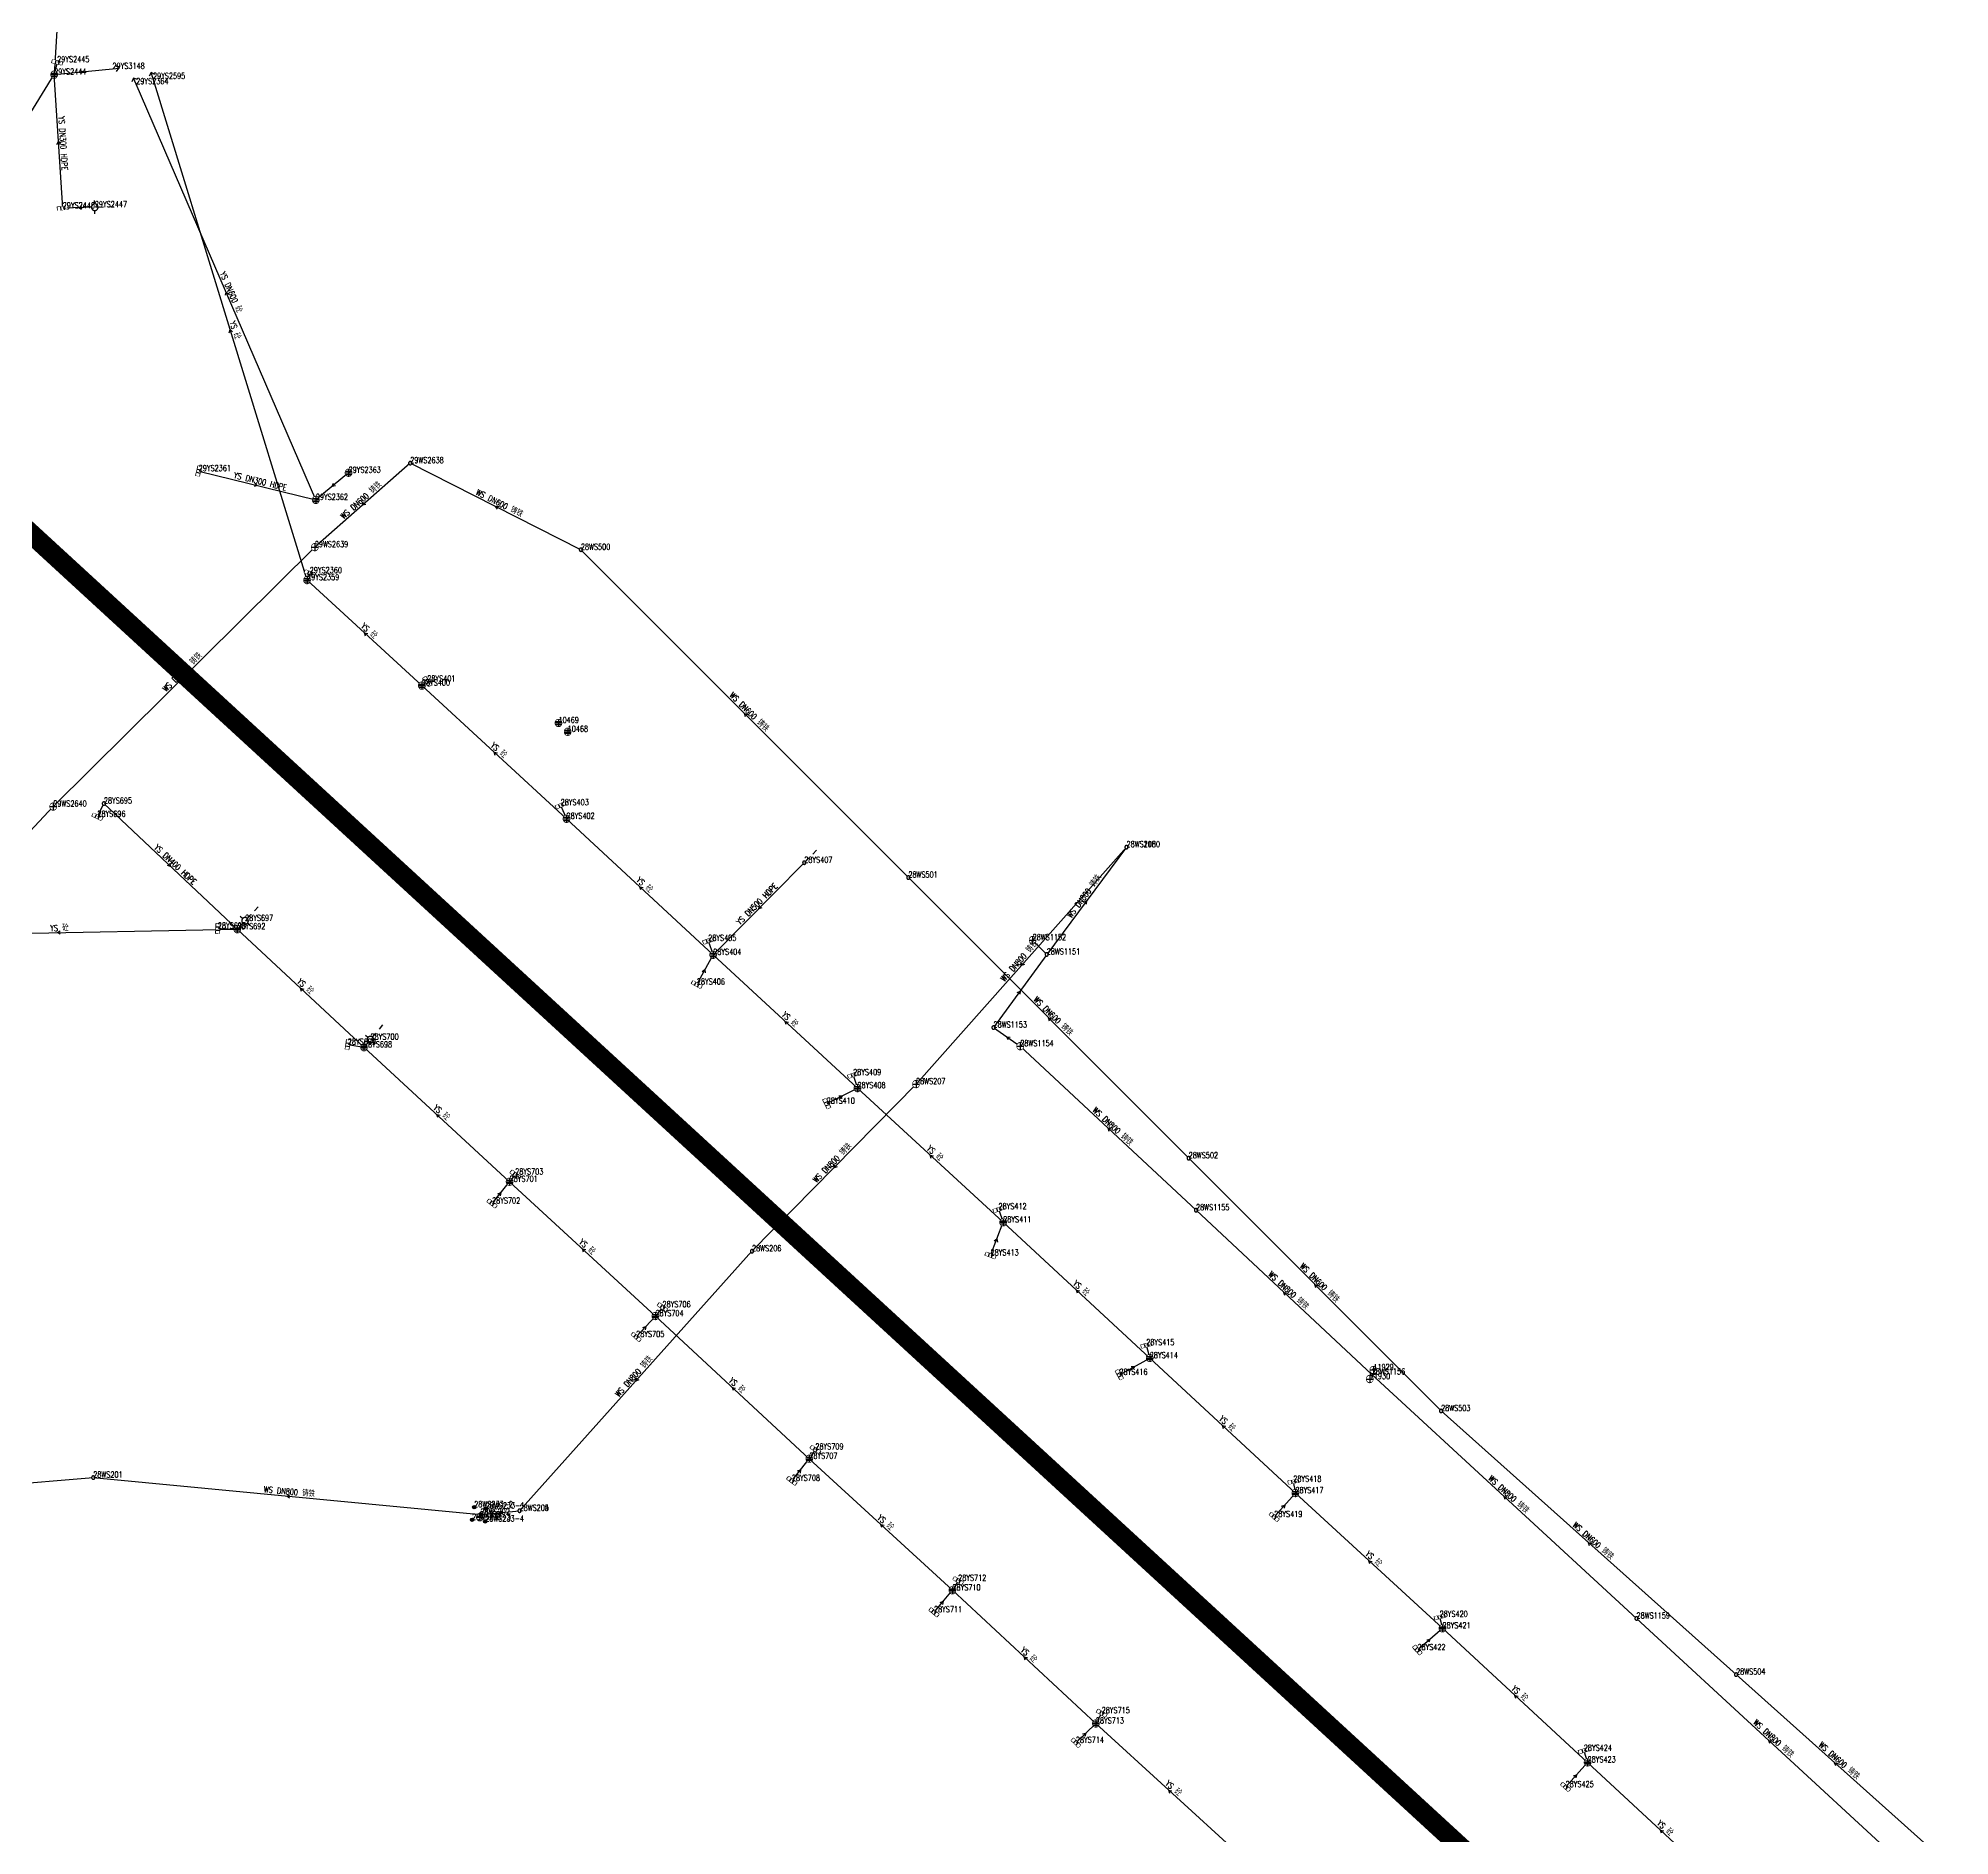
# Model space of a CAD drawing. Extents: x 78813 to 99477, y 2421021 to 2448125.
# Drawn here: x 83442.8 to 83732, y 2432646.7 to 2432918.6 of the extents above; entities that cross this region are included whole.
import ezdxf
from ezdxf.enums import TextEntityAlignment as Align

# ---------------------------------------------------------------- set-up
doc = ezdxf.new("R2010")
doc.units = 0
doc.set_wipeout_variables(frame=1)
doc.layers.get('0').update_dxf_attribs({"linetype": 'CONTINUOUS'})
for name, color, linetype in [('DX_WS', 16, 'CONTINUOUS'), ('DX_YS', 42, 'CONTINUOUS'), ('道路', 5, 'CONTINUOUS')]:
    doc.layers.add(name, color=color, linetype=linetype)
for name, color, linetype, true_color in [('WSLINE', 7, 'CONTINUOUS', 0x7f0000), ('YSANNEXE', 7, 'CONTINUOUS', 0xcc9900), ('YSLINE', 7, 'CONTINUOUS', 0xcc9900)]:
    doc.layers.add(name, color=color, linetype=linetype, true_color=true_color)
doc.styles.add('CcNameZT', font='txt.SHX', dxfattribs={"width": 0.8, "bigfont": 'HZTXT.SHX'})
doc.styles.get("Standard").update_dxf_attribs({"font": 'txt.shx', "bigfont": 'hztxt.shx'})

# ---------------------------------------------------------------- blocks, each defined once
blk = doc.blocks.new('PS管线点')
blk.add_wipeout([(0.5, 0), (0.5, 0.03), (0.5, 0.07), (0.49, 0.1), (0.48, 0.14), (0.47, 0.17), (0.46, 0.2), (0.44, 0.23), (0.42, 0.26), (0.4, 0.29), (0.38, 0.32), (0.36, 0.35), (0.33, 0.37), (0.31, 0.39), (0.28, 0.41), (0.25, 0.43), (0.22, 0.45), (0.19, 0.46), (0.15, 0.48), (0.12, 0.49), (0.09, 0.49), (0.05, 0.5), (0.02, 0.5), (-0.02, 0.5), (-0.05, 0.5), (-0.09, 0.49), (-0.12, 0.49), (-0.15, 0.48), (-0.19, 0.46), (-0.22, 0.45), (-0.25, 0.43), (-0.28, 0.41), (-0.31, 0.39), (-0.33, 0.37), (-0.36, 0.35), (-0.38, 0.32), (-0.4, 0.29), (-0.42, 0.26), (-0.44, 0.23), (-0.46, 0.2), (-0.47, 0.17), (-0.48, 0.14), (-0.49, 0.1), (-0.5, 0.07), (-0.5, 0.03), (-0.5, 0), (-0.5, -0.03), (-0.5, -0.07), (-0.49, -0.1), (-0.48, -0.14), (-0.47, -0.17), (-0.46, -0.2), (-0.44, -0.23), (-0.42, -0.26), (-0.4, -0.29), (-0.38, -0.32), (-0.36, -0.35), (-0.33, -0.37), (-0.31, -0.39), (-0.28, -0.41), (-0.25, -0.43), (-0.22, -0.45), (-0.19, -0.46), (-0.15, -0.48), (-0.12, -0.49), (-0.09, -0.49), (-0.05, -0.5), (-0.02, -0.5), (0.02, -0.5), (0.05, -0.5), (0.09, -0.49), (0.12, -0.49), (0.15, -0.48), (0.19, -0.46), (0.22, -0.45), (0.25, -0.43), (0.28, -0.41), (0.31, -0.39), (0.33, -0.37), (0.36, -0.35), (0.38, -0.32), (0.4, -0.29), (0.42, -0.26), (0.44, -0.23), (0.46, -0.2), (0.47, -0.17), (0.48, -0.14), (0.49, -0.1), (0.5, -0.07)])
blk.add_lwpolyline([(0.5, 0), (0.5, 0.03), (0.5, 0.07), (0.49, 0.1), (0.48, 0.14), (0.47, 0.17), (0.46, 0.2), (0.44, 0.23), (0.42, 0.26), (0.4, 0.29), (0.38, 0.32), (0.36, 0.35), (0.33, 0.37), (0.31, 0.39), (0.28, 0.41), (0.25, 0.43), (0.22, 0.45), (0.19, 0.46), (0.15, 0.48), (0.12, 0.49), (0.09, 0.49), (0.05, 0.5), (0.02, 0.5), (-0.02, 0.5), (-0.05, 0.5), (-0.09, 0.49), (-0.12, 0.49), (-0.15, 0.48), (-0.19, 0.46), (-0.22, 0.45), (-0.25, 0.43), (-0.28, 0.41), (-0.31, 0.39), (-0.33, 0.37), (-0.36, 0.35), (-0.38, 0.32), (-0.4, 0.29), (-0.42, 0.26), (-0.44, 0.23), (-0.46, 0.2), (-0.47, 0.17), (-0.48, 0.14), (-0.49, 0.1), (-0.5, 0.07), (-0.5, 0.03), (-0.5, 0), (-0.5, -0.03), (-0.5, -0.07), (-0.49, -0.1), (-0.48, -0.14), (-0.47, -0.17), (-0.46, -0.2), (-0.44, -0.23), (-0.42, -0.26), (-0.4, -0.29), (-0.38, -0.32), (-0.36, -0.35), (-0.33, -0.37), (-0.31, -0.39), (-0.28, -0.41), (-0.25, -0.43), (-0.22, -0.45), (-0.19, -0.46), (-0.15, -0.48), (-0.12, -0.49), (-0.09, -0.49), (-0.05, -0.5), (-0.02, -0.5), (0.02, -0.5), (0.05, -0.5), (0.09, -0.49), (0.12, -0.49), (0.15, -0.48), (0.19, -0.46), (0.22, -0.45), (0.25, -0.43), (0.28, -0.41), (0.31, -0.39), (0.33, -0.37), (0.36, -0.35), (0.38, -0.32), (0.4, -0.29), (0.42, -0.26), (0.44, -0.23), (0.46, -0.2), (0.47, -0.17), (0.48, -0.14), (0.49, -0.1), (0.5, -0.07), (0.5, 0)], close=True)
blk = doc.blocks.new('PS污水井')
blk.add_lwpolyline([(1, 0), (1, 0.07), (0.99, 0.14), (0.98, 0.21), (0.96, 0.28), (0.94, 0.34), (0.91, 0.41), (0.88, 0.47), (0.85, 0.53), (0.81, 0.59), (0.77, 0.64), (0.72, 0.69), (0.67, 0.74), (0.62, 0.79), (0.56, 0.83), (0.5, 0.87), (0.44, 0.9), (0.37, 0.93), (0.31, 0.95), (0.24, 0.97), (0.17, 0.98), (0.1, 0.99), (0.03, 1), (-0.03, 1), (-0.1, 0.99), (-0.17, 0.98), (-0.24, 0.97), (-0.31, 0.95), (-0.37, 0.93), (-0.44, 0.9), (-0.5, 0.87), (-0.56, 0.83), (-0.62, 0.79), (-0.67, 0.74), (-0.72, 0.69), (-0.77, 0.64), (-0.81, 0.59), (-0.85, 0.53), (-0.88, 0.47), (-0.91, 0.41), (-0.94, 0.34), (-0.96, 0.28), (-0.98, 0.21), (-0.99, 0.14), (-1, 0.07), (-1, 0), (-1, -0.07), (-0.99, -0.14), (-0.98, -0.21), (-0.96, -0.28), (-0.94, -0.34), (-0.91, -0.41), (-0.88, -0.47), (-0.85, -0.53), (-0.81, -0.59), (-0.77, -0.64), (-0.72, -0.69), (-0.67, -0.74), (-0.62, -0.79), (-0.56, -0.83), (-0.5, -0.87), (-0.44, -0.9), (-0.37, -0.93), (-0.31, -0.95), (-0.24, -0.97), (-0.17, -0.98), (-0.1, -0.99), (-0.03, -1), (0.03, -1), (0.1, -0.99), (0.17, -0.98), (0.24, -0.97), (0.31, -0.95), (0.37, -0.93), (0.44, -0.9), (0.5, -0.87), (0.56, -0.83), (0.62, -0.79), (0.67, -0.74), (0.72, -0.69), (0.77, -0.64), (0.81, -0.59), (0.85, -0.53), (0.88, -0.47), (0.91, -0.41), (0.94, -0.34), (0.96, -0.28), (0.98, -0.21), (0.99, -0.14), (1, 0)], close=True)
blk.add_wipeout([(1, 0), (1, 0.07), (0.99, 0.14), (0.98, 0.21), (0.96, 0.28), (0.94, 0.34), (0.91, 0.41), (0.88, 0.47), (0.85, 0.53), (0.81, 0.59), (0.77, 0.64), (0.72, 0.69), (0.67, 0.74), (0.62, 0.79), (0.56, 0.83), (0.5, 0.87), (0.44, 0.9), (0.37, 0.93), (0.31, 0.95), (0.24, 0.97), (0.17, 0.98), (0.1, 0.99), (0.03, 1), (-0.03, 1), (-0.1, 0.99), (-0.17, 0.98), (-0.24, 0.97), (-0.31, 0.95), (-0.37, 0.93), (-0.44, 0.9), (-0.5, 0.87), (-0.56, 0.83), (-0.62, 0.79), (-0.67, 0.74), (-0.72, 0.69), (-0.77, 0.64), (-0.81, 0.59), (-0.85, 0.53), (-0.88, 0.47), (-0.91, 0.41), (-0.94, 0.34), (-0.96, 0.28), (-0.98, 0.21), (-0.99, 0.14), (-1, 0.07), (-1, 0), (-1, -0.07), (-0.99, -0.14), (-0.98, -0.21), (-0.96, -0.28), (-0.94, -0.34), (-0.91, -0.41), (-0.88, -0.47), (-0.85, -0.53), (-0.81, -0.59), (-0.77, -0.64), (-0.72, -0.69), (-0.67, -0.74), (-0.62, -0.79), (-0.56, -0.83), (-0.5, -0.87), (-0.44, -0.9), (-0.37, -0.93), (-0.31, -0.95), (-0.24, -0.97), (-0.17, -0.98), (-0.1, -0.99), (-0.03, -1), (0.03, -1), (0.1, -0.99), (0.17, -0.98), (0.24, -0.97), (0.31, -0.95), (0.37, -0.93), (0.44, -0.9), (0.5, -0.87), (0.56, -0.83), (0.62, -0.79), (0.67, -0.74), (0.72, -0.69), (0.77, -0.64), (0.81, -0.59), (0.85, -0.53), (0.88, -0.47), (0.91, -0.41), (0.94, -0.34), (0.96, -0.28), (0.98, -0.21), (0.99, -0.14)])
for p, q in [((-1, 0), (0, 0)), ((0, 1), (0, 0)), ((0, 0), (0, -1)), ((0, 0), (1, 0))]:
    blk.add_line(p, q)
blk = doc.blocks.new('gc01')
h = blk.add_hatch(color=256)
edge = h.paths.add_edge_path()
edge.add_arc((0, 0), 0.5, 0, 360)
edge.add_arc((0, 0), 0.5, 0, 360)
blk.add_circle((0, 0), 0.5)
blk = doc.blocks.new('测量点')
h = blk.add_hatch(color=256)
edge = h.paths.add_edge_path()
edge.add_arc((0, 0), 0.5, 0, 360)
blk.add_circle((0, 0), 0.5)
blk = doc.blocks.new('LX')
for p, q in [((-0.866, 0.5), (0, 0)), ((0, 0), (-0.866, -0.5))]:
    blk.add_line(p, q)
blk = doc.blocks.new('PS雨水井')
blk.add_lwpolyline([(1, 0), (1, 0.07), (0.99, 0.14), (0.98, 0.21), (0.96, 0.28), (0.94, 0.34), (0.91, 0.41), (0.88, 0.47), (0.85, 0.53), (0.81, 0.59), (0.77, 0.64), (0.72, 0.69), (0.67, 0.74), (0.62, 0.79), (0.56, 0.83), (0.5, 0.87), (0.44, 0.9), (0.37, 0.93), (0.31, 0.95), (0.24, 0.97), (0.17, 0.98), (0.1, 0.99), (0.03, 1), (-0.03, 1), (-0.1, 0.99), (-0.17, 0.98), (-0.24, 0.97), (-0.31, 0.95), (-0.37, 0.93), (-0.44, 0.9), (-0.5, 0.87), (-0.56, 0.83), (-0.62, 0.79), (-0.67, 0.74), (-0.72, 0.69), (-0.77, 0.64), (-0.81, 0.59), (-0.85, 0.53), (-0.88, 0.47), (-0.91, 0.41), (-0.94, 0.34), (-0.96, 0.28), (-0.98, 0.21), (-0.99, 0.14), (-1, 0.07), (-1, 0), (-1, -0.07), (-0.99, -0.14), (-0.98, -0.21), (-0.96, -0.28), (-0.94, -0.34), (-0.91, -0.41), (-0.88, -0.47), (-0.85, -0.53), (-0.81, -0.59), (-0.77, -0.64), (-0.72, -0.69), (-0.67, -0.74), (-0.62, -0.79), (-0.56, -0.83), (-0.5, -0.87), (-0.44, -0.9), (-0.37, -0.93), (-0.31, -0.95), (-0.24, -0.97), (-0.17, -0.98), (-0.1, -0.99), (-0.03, -1), (0.03, -1), (0.1, -0.99), (0.17, -0.98), (0.24, -0.97), (0.31, -0.95), (0.37, -0.93), (0.44, -0.9), (0.5, -0.87), (0.56, -0.83), (0.62, -0.79), (0.67, -0.74), (0.72, -0.69), (0.77, -0.64), (0.81, -0.59), (0.85, -0.53), (0.88, -0.47), (0.91, -0.41), (0.94, -0.34), (0.96, -0.28), (0.98, -0.21), (0.99, -0.14), (1, 0)], close=True)
blk.add_wipeout([(1, 0), (1, 0.07), (0.99, 0.14), (0.98, 0.21), (0.96, 0.28), (0.94, 0.34), (0.91, 0.41), (0.88, 0.47), (0.85, 0.53), (0.81, 0.59), (0.77, 0.64), (0.72, 0.69), (0.67, 0.74), (0.62, 0.79), (0.56, 0.83), (0.5, 0.87), (0.44, 0.9), (0.37, 0.93), (0.31, 0.95), (0.24, 0.97), (0.17, 0.98), (0.1, 0.99), (0.03, 1), (-0.03, 1), (-0.1, 0.99), (-0.17, 0.98), (-0.24, 0.97), (-0.31, 0.95), (-0.37, 0.93), (-0.44, 0.9), (-0.5, 0.87), (-0.56, 0.83), (-0.62, 0.79), (-0.67, 0.74), (-0.72, 0.69), (-0.77, 0.64), (-0.81, 0.59), (-0.85, 0.53), (-0.88, 0.47), (-0.91, 0.41), (-0.94, 0.34), (-0.96, 0.28), (-0.98, 0.21), (-0.99, 0.14), (-1, 0.07), (-1, 0), (-1, -0.07), (-0.99, -0.14), (-0.98, -0.21), (-0.96, -0.28), (-0.94, -0.34), (-0.91, -0.41), (-0.88, -0.47), (-0.85, -0.53), (-0.81, -0.59), (-0.77, -0.64), (-0.72, -0.69), (-0.67, -0.74), (-0.62, -0.79), (-0.56, -0.83), (-0.5, -0.87), (-0.44, -0.9), (-0.37, -0.93), (-0.31, -0.95), (-0.24, -0.97), (-0.17, -0.98), (-0.1, -0.99), (-0.03, -1), (0.03, -1), (0.1, -0.99), (0.17, -0.98), (0.24, -0.97), (0.31, -0.95), (0.37, -0.93), (0.44, -0.9), (0.5, -0.87), (0.56, -0.83), (0.62, -0.79), (0.67, -0.74), (0.72, -0.69), (0.77, -0.64), (0.81, -0.59), (0.85, -0.53), (0.88, -0.47), (0.91, -0.41), (0.94, -0.34), (0.96, -0.28), (0.98, -0.21), (0.99, -0.14)])
for p, q in [((-1, 0), (0, 0)), ((-0.88, 0.48), (0, 0.47)), ((0, 1), (0, 0)), ((0, 0.47), (0.88, 0.47)), ((0, 0), (0, -1)), ((0, 0), (1, 0)), ((-0.88, -0.48), (0, -0.48)), ((0, -0.48), (0.88, -0.48))]:
    blk.add_line(p, q)
blk = doc.blocks.new('PS出水口')
for points in [[(0, 0), (1.97, 0)], [(1.15, -0.88), (1.97, 0), (1.11, 0.93)]]:
    blk.add_lwpolyline(points)
blk = doc.blocks.new('PS雨篦')
blk.add_lwpolyline([(-1.5, 0.5), (0, 0.5), (1.5, 0.5), (1.5, -0.5), (0, -0.5), (-1.5, -0.5)], close=True)
blk.add_wipeout([(-1.5, 0.5), (0, 0.5), (1.5, 0.5), (1.5, -0.5), (0, -0.5), (-1.5, -0.5)])
for p, q in [((-0.51, -0.5), (-0.51, 0.5)), ((0.49, -0.5), (0.49, 0.5))]:
    blk.add_line(p, q)
blk = doc.blocks.new('PS非普查')
blk.add_lwpolyline([(3.7, 0), (5.3, 0)])
blk.add_wipeout([(0.5, 0), (0.5, 0.03), (0.5, 0.07), (0.49, 0.1), (0.48, 0.14), (0.47, 0.17), (0.46, 0.2), (0.44, 0.23), (0.42, 0.26), (0.4, 0.29), (0.38, 0.32), (0.36, 0.35), (0.33, 0.37), (0.31, 0.39), (0.28, 0.41), (0.25, 0.43), (0.22, 0.45), (0.19, 0.46), (0.15, 0.48), (0.12, 0.49), (0.09, 0.49), (0.05, 0.5), (0.02, 0.5), (-0.02, 0.5), (-0.05, 0.5), (-0.09, 0.49), (-0.12, 0.49), (-0.15, 0.48), (-0.19, 0.46), (-0.22, 0.45), (-0.25, 0.43), (-0.28, 0.41), (-0.31, 0.39), (-0.33, 0.37), (-0.36, 0.35), (-0.38, 0.32), (-0.4, 0.29), (-0.42, 0.26), (-0.44, 0.23), (-0.46, 0.2), (-0.47, 0.17), (-0.48, 0.14), (-0.49, 0.1), (-0.5, 0.07), (-0.5, 0.03), (-0.5, 0), (-0.5, -0.03), (-0.5, -0.07), (-0.49, -0.1), (-0.48, -0.14), (-0.47, -0.17), (-0.46, -0.2), (-0.44, -0.23), (-0.42, -0.26), (-0.4, -0.29), (-0.38, -0.32), (-0.36, -0.35), (-0.33, -0.37), (-0.31, -0.39), (-0.28, -0.41), (-0.25, -0.43), (-0.22, -0.45), (-0.19, -0.46), (-0.15, -0.48), (-0.12, -0.49), (-0.09, -0.49), (-0.05, -0.5), (-0.02, -0.5), (0.02, -0.5), (0.05, -0.5), (0.09, -0.49), (0.12, -0.49), (0.15, -0.48), (0.19, -0.46), (0.22, -0.45), (0.25, -0.43), (0.28, -0.41), (0.31, -0.39), (0.33, -0.37), (0.36, -0.35), (0.38, -0.32), (0.4, -0.29), (0.42, -0.26), (0.44, -0.23), (0.46, -0.2), (0.47, -0.17), (0.48, -0.14), (0.49, -0.1), (0.5, -0.07)])
blk.add_line((0.5, 0), (2.1, 0))
blk.add_lwpolyline([(0.5, 0), (0.5, 0.03), (0.5, 0.07), (0.49, 0.1), (0.48, 0.14), (0.47, 0.17), (0.46, 0.2), (0.44, 0.23), (0.42, 0.26), (0.4, 0.29), (0.38, 0.32), (0.36, 0.35), (0.33, 0.37), (0.31, 0.39), (0.28, 0.41), (0.25, 0.43), (0.22, 0.45), (0.19, 0.46), (0.15, 0.48), (0.12, 0.49), (0.09, 0.49), (0.05, 0.5), (0.02, 0.5), (-0.02, 0.5), (-0.05, 0.5), (-0.09, 0.49), (-0.12, 0.49), (-0.15, 0.48), (-0.19, 0.46), (-0.22, 0.45), (-0.25, 0.43), (-0.28, 0.41), (-0.31, 0.39), (-0.33, 0.37), (-0.36, 0.35), (-0.38, 0.32), (-0.4, 0.29), (-0.42, 0.26), (-0.44, 0.23), (-0.46, 0.2), (-0.47, 0.17), (-0.48, 0.14), (-0.49, 0.1), (-0.5, 0.07), (-0.5, 0.03), (-0.5, 0), (-0.5, -0.03), (-0.5, -0.07), (-0.49, -0.1), (-0.48, -0.14), (-0.47, -0.17), (-0.46, -0.2), (-0.44, -0.23), (-0.42, -0.26), (-0.4, -0.29), (-0.38, -0.32), (-0.36, -0.35), (-0.33, -0.37), (-0.31, -0.39), (-0.28, -0.41), (-0.25, -0.43), (-0.22, -0.45), (-0.19, -0.46), (-0.15, -0.48), (-0.12, -0.49), (-0.09, -0.49), (-0.05, -0.5), (-0.02, -0.5), (0.02, -0.5), (0.05, -0.5), (0.09, -0.49), (0.12, -0.49), (0.15, -0.48), (0.19, -0.46), (0.22, -0.45), (0.25, -0.43), (0.28, -0.41), (0.31, -0.39), (0.33, -0.37), (0.36, -0.35), (0.38, -0.32), (0.4, -0.29), (0.42, -0.26), (0.44, -0.23), (0.46, -0.2), (0.47, -0.17), (0.48, -0.14), (0.49, -0.1), (0.5, -0.07), (0.5, 0)], close=True)
blk = doc.blocks.new('PS预留口')
blk.add_lwpolyline([(4.2, 0), (5.8, 0)])
blk.add_wipeout([(1, 0), (1, 0.07), (0.99, 0.14), (0.98, 0.21), (0.96, 0.28), (0.94, 0.34), (0.91, 0.41), (0.88, 0.47), (0.85, 0.53), (0.81, 0.59), (0.77, 0.64), (0.72, 0.69), (0.67, 0.74), (0.62, 0.79), (0.56, 0.83), (0.5, 0.87), (0.44, 0.9), (0.37, 0.93), (0.31, 0.95), (0.24, 0.97), (0.17, 0.98), (0.1, 0.99), (0.03, 1), (-0.03, 1), (-0.1, 0.99), (-0.17, 0.98), (-0.24, 0.97), (-0.31, 0.95), (-0.37, 0.93), (-0.44, 0.9), (-0.5, 0.87), (-0.56, 0.83), (-0.62, 0.79), (-0.67, 0.74), (-0.72, 0.69), (-0.77, 0.64), (-0.81, 0.59), (-0.85, 0.53), (-0.88, 0.47), (-0.91, 0.41), (-0.94, 0.34), (-0.96, 0.28), (-0.98, 0.21), (-0.99, 0.14), (-1, 0.07), (-1, 0), (-1, -0.07), (-0.99, -0.14), (-0.98, -0.21), (-0.96, -0.28), (-0.94, -0.34), (-0.91, -0.41), (-0.88, -0.47), (-0.85, -0.53), (-0.81, -0.59), (-0.77, -0.64), (-0.72, -0.69), (-0.67, -0.74), (-0.62, -0.79), (-0.56, -0.83), (-0.5, -0.87), (-0.44, -0.9), (-0.37, -0.93), (-0.31, -0.95), (-0.24, -0.97), (-0.17, -0.98), (-0.1, -0.99), (-0.03, -1), (0.03, -1), (0.1, -0.99), (0.17, -0.98), (0.24, -0.97), (0.31, -0.95), (0.37, -0.93), (0.44, -0.9), (0.5, -0.87), (0.56, -0.83), (0.62, -0.79), (0.67, -0.74), (0.72, -0.69), (0.77, -0.64), (0.81, -0.59), (0.85, -0.53), (0.88, -0.47), (0.91, -0.41), (0.94, -0.34), (0.96, -0.28), (0.98, -0.21), (0.99, -0.14)])
blk.add_line((1, 0), (2.6, 0))
blk.add_lwpolyline([(1, 0), (1, 0.07), (0.99, 0.14), (0.98, 0.21), (0.96, 0.28), (0.94, 0.34), (0.91, 0.41), (0.88, 0.47), (0.85, 0.53), (0.81, 0.59), (0.77, 0.64), (0.72, 0.69), (0.67, 0.74), (0.62, 0.79), (0.56, 0.83), (0.5, 0.87), (0.44, 0.9), (0.37, 0.93), (0.31, 0.95), (0.24, 0.97), (0.17, 0.98), (0.1, 0.99), (0.03, 1), (-0.03, 1), (-0.1, 0.99), (-0.17, 0.98), (-0.24, 0.97), (-0.31, 0.95), (-0.37, 0.93), (-0.44, 0.9), (-0.5, 0.87), (-0.56, 0.83), (-0.62, 0.79), (-0.67, 0.74), (-0.72, 0.69), (-0.77, 0.64), (-0.81, 0.59), (-0.85, 0.53), (-0.88, 0.47), (-0.91, 0.41), (-0.94, 0.34), (-0.96, 0.28), (-0.98, 0.21), (-0.99, 0.14), (-1, 0.07), (-1, 0), (-1, -0.07), (-0.99, -0.14), (-0.98, -0.21), (-0.96, -0.28), (-0.94, -0.34), (-0.91, -0.41), (-0.88, -0.47), (-0.85, -0.53), (-0.81, -0.59), (-0.77, -0.64), (-0.72, -0.69), (-0.67, -0.74), (-0.62, -0.79), (-0.56, -0.83), (-0.5, -0.87), (-0.44, -0.9), (-0.37, -0.93), (-0.31, -0.95), (-0.24, -0.97), (-0.17, -0.98), (-0.1, -0.99), (-0.03, -1), (0.03, -1), (0.1, -0.99), (0.17, -0.98), (0.24, -0.97), (0.31, -0.95), (0.37, -0.93), (0.44, -0.9), (0.5, -0.87), (0.56, -0.83), (0.62, -0.79), (0.67, -0.74), (0.72, -0.69), (0.77, -0.64), (0.81, -0.59), (0.85, -0.53), (0.88, -0.47), (0.91, -0.41), (0.94, -0.34), (0.96, -0.28), (0.98, -0.21), (0.99, -0.14), (1, 0)], close=True)
for points in [[(0, 1), (0, 2)], [(0, -2), (0, -1)]]:
    blk.add_lwpolyline(points)

msp = doc.modelspace()

# ---------------------------------------------------------------- linework, layer by layer
at = {"layer": 'WSLINE'}
for p, q in [((83499.12, 2432854.34), (83484.68, 2432841.62)), ((83524.93, 2432841.24), (83499.12, 2432854.34)), ((83484.68, 2432841.62), (83445.12, 2432802.38)), ((83524.93, 2432841.24), (83574.46, 2432791.64)), ((83445.12, 2432802.38), (83436.06, 2432792.71)), ((83575.62, 2432760.4), (83607.46, 2432796.25)), ((83607.46, 2432796.25), (83595.39, 2432780.01)), ((83607.46, 2432796.25), (83607.46, 2432796.25)), ((83574.46, 2432791.64), (83616.86, 2432749.18)), ((83595.39, 2432780.01), (83587.34, 2432768.95)), ((83593.26, 2432782.18), (83595.39, 2432780.01)), ((83587.34, 2432768.95), (83591.39, 2432766.13)), ((83591.39, 2432766.13), (83617.97, 2432741.31)), ((83550.81, 2432735.11), (83575.62, 2432760.4)), ((83616.86, 2432749.18), (83655.04, 2432710.95)), ((83617.97, 2432741.31), (83644.55, 2432716.48)), ((83515.65, 2432695.86), (83550.81, 2432735.11)), ((83644.55, 2432716.48), (83684.6, 2432679.56)), ((83655.04, 2432710.95), (83699.66, 2432671.07)), ((83419.24, 2432698.24), (83451.17, 2432700.87)), ((83451.17, 2432700.87), (83509.74, 2432695.27)), ((83509.74, 2432695.27), (83515.65, 2432695.86)), ((83515.65, 2432695.86), (83515.65, 2432695.86)), ((83684.6, 2432679.56), (83724.64, 2432642.64)), ((83699.66, 2432671.07), (83729.47, 2432644.41))]:
    msp.add_line(p, q, dxfattribs=at)
at = {"layer": 'YSLINE'}
for p, q in [((83446.91, 2432941.33), (83445.26, 2432913.11)), ((83445.71, 2432914.98), (83445.26, 2432913.11)), ((83445.26, 2432913.11), (83454.08, 2432913.97)), ((83446.55, 2432892.88), (83445.26, 2432913.11)), ((83484.83, 2432848.77), (83457.67, 2432911.67)), ((83451.4, 2432893.05), (83446.55, 2432892.88)), ((83467.12, 2432853.13), (83484.83, 2432848.77)), ((83489.79, 2432852.88), (83484.83, 2432848.77)), ((83483.91, 2432837.7), (83483.51, 2432836.64)), ((83483.51, 2432836.64), (83500.87, 2432820.68)), ((83501.69, 2432821.29), (83500.87, 2432820.68)), ((83500.87, 2432820.68), (83522.75, 2432800.53)), ((83451.79, 2432800.84), (83452.78, 2432802.84)), ((83452.78, 2432802.84), (83472.95, 2432783.82)), ((83521.87, 2432802.58), (83522.75, 2432800.53)), ((83522.75, 2432800.53), (83544.94, 2432779.96)), ((83558.72, 2432793.89), (83544.94, 2432779.96)), ((83418.54, 2432782.79), (83472.95, 2432783.82)), ((83470.01, 2432783.93), (83472.95, 2432783.82)), ((83474.13, 2432785.09), (83472.95, 2432783.82)), ((83472.95, 2432783.82), (83492.12, 2432765.96)), ((83542.46, 2432775.46), (83544.94, 2432779.96)), ((83544.18, 2432782.07), (83544.94, 2432779.96)), ((83544.94, 2432779.96), (83566.76, 2432759.79)), ((83489.67, 2432766.37), (83492.12, 2432765.96)), ((83493.1, 2432767.12), (83492.12, 2432765.96)), ((83492.12, 2432765.96), (83514.15, 2432745.63)), ((83562.11, 2432757.44), (83566.76, 2432759.79)), ((83566.1, 2432761.76), (83566.76, 2432759.79)), ((83511.49, 2432742.33), (83514.15, 2432745.63)), ((83514.99, 2432746.72), (83514.15, 2432745.63)), ((83514.15, 2432745.63), (83536.2, 2432725.31)), ((83586.89, 2432734.48), (83588.8, 2432739.49)), ((83588.09, 2432741.46), (83588.8, 2432739.49)), ((83588.8, 2432739.49), (83610.97, 2432718.96)), ((83533.29, 2432722.14), (83536.2, 2432725.31)), ((83537.27, 2432726.64), (83536.2, 2432725.31)), ((83536.2, 2432725.31), (83559.48, 2432703.73)), ((83610.44, 2432720.89), (83610.97, 2432718.96)), ((83606.38, 2432716.43), (83610.97, 2432718.96)), ((83610.97, 2432718.96), (83633, 2432698.53)), ((83560.39, 2432705.13), (83559.48, 2432703.73)), ((83556.84, 2432700.38), (83559.48, 2432703.73)), ((83559.48, 2432703.73), (83581.12, 2432683.82)), ((83632.68, 2432700.25), (83633, 2432698.53)), ((83629.8, 2432694.91), (83633, 2432698.53)), ((83633, 2432698.53), (83655.25, 2432678.07)), ((83581.99, 2432685.27), (83581.12, 2432683.82)), ((83578.34, 2432680.5), (83581.12, 2432683.82)), ((83581.12, 2432683.82), (83602.82, 2432663.67)), ((83654.82, 2432679.79), (83655.25, 2432678.07)), ((83651.46, 2432674.79), (83655.25, 2432678.07)), ((83655.25, 2432678.07), (83677.2, 2432657.79)), ((83603.7, 2432665.23), (83602.82, 2432663.67)), ((83599.8, 2432660.75), (83602.82, 2432663.67)), ((83602.82, 2432663.67), (83624.88, 2432643.48)), ((83676.62, 2432659.56), (83677.2, 2432657.79)), ((83673.87, 2432654.06), (83677.2, 2432657.79)), ((83677.2, 2432657.79), (83699.25, 2432637.32))]:
    msp.add_line(p, q, dxfattribs=at)

# ---------------------------------------------------------------- block references
at = {"layer": 'DX_WS', "yscale": 0.5, "zscale": 0.5}
for p, xscale, rotation in [((83491.9, 2432847.98), 0.5000000000164332, 221.1617089229225), ((83512.02, 2432847.79), 0.5000000000921184, 152.9797312799838), ((83464.9, 2432822), 0.500000000074041, 224.5994556996546), ((83549.7, 2432816.44), 0.5000000000473203, 135.1267842464536), ((83601.42, 2432788.13), 0.5000000001328416, 53.19381955985915), ((83591.54, 2432778.32), 0.4999999998366432, 228.1284517046546), ((83591.36, 2432774.48), 0.5000000001381649, 53.76677735531493), ((83595.66, 2432770.41), 0.5000000000473203, 135.1267842464536), ((83604.68, 2432753.72), 0.500000000099427, 136.8456576255853), ((83563.22, 2432747.75), 0.5000000000263088, 225.2636627486722), ((83631.26, 2432728.89), 0.500000000099427, 136.8456576255853), ((83635.95, 2432730.07), 0.5000000000473203, 135.1267842464536), ((83533.23, 2432715.48), 0.4999999998366432, 228.1284517046546), ((83480.45, 2432698.07), 0.4999999999764741, 174.6608721361252), ((83664.57, 2432698.02), 0.5000000001235999, 137.4186154166185), ((83512.7, 2432695.56), 0.5000000000192685, 185.7295749003325), ((83677.35, 2432691.01), 0.5000000000663578, 137.9915732197241), ((83704.62, 2432661.1), 0.5000000001235999, 137.4186154166185), ((83714.57, 2432657.74), 0.5000000000663578, 137.9915732197241)]:
    msp.add_blockref('LX', p, dxfattribs=dict(at, xscale=xscale, rotation=rotation))
at = {"layer": 'DX_YS', "yscale": 0.5, "zscale": 0.5}
for p, xscale, rotation in [((83454.08, 2432913.97, 0.48), 0.4999999999950097, 5.597448182176068), ((83460.21, 2432912.47, 1.78), 0.500000000135161, 107.0840366804479), ((83457.67, 2432911.67, 1.61), 0.4999999999662723, 113.3573796190642)]:
    msp.add_blockref('PS出水口', p, dxfattribs=dict(at, xscale=xscale, rotation=rotation))
at = {"layer": 'DX_YS', "xscale": 0.5, "yscale": 0.5, "zscale": 0.5}
msp.add_blockref('测量点', (83522.93, 2432813.7, 1.38), dxfattribs=at)
at = {"layer": 'YSANNEXE', "yscale": 0.5, "zscale": 0.5}
for p, xscale, rotation in [((83449.67, 2432913.54), 0.5000000000049398, 5.72957795733738), ((83445.9, 2432902.99), 0.5000000000867161, 93.39212060491697), ((83448.97, 2432892.96), 0.4999999999948156, 182.200578850491), ((83471.25, 2432880.22), 0.5000000002113115, 113.4456434261722), ((83471.86, 2432874.55), 0.4999999997938116, 107.1431076976127), ((83475.97, 2432850.95), 0.5000000000016201, 346.0665082587558), ((83487.31, 2432850.82), 0.500000000011632, 219.4428355378872), ((83492.19, 2432828.66), 0.5000000001235999, 137.4186154166185), ((83511.81, 2432810.6), 0.5000000001235999, 137.4186154166185), ((83462.87, 2432793.33), 0.5000000000878982, 316.8456606964688), ((83533.84, 2432790.24), 0.5000000001235999, 137.4186154166185), ((83551.83, 2432786.93), 0.5000000001441505, 225.1724135036378), ((83445.75, 2432783.31), 0.4999999999939041, 181.1459125025798), ((83482.54, 2432774.89), 0.500000000099427, 136.8456576255853), ((83555.85, 2432769.88), 0.5000000001235999, 137.4186154166185), ((83503.14, 2432755.8), 0.5000000001235999, 137.4186154166185), ((83577.78, 2432749.64), 0.5000000001235999, 137.4186154166185), ((83587.85, 2432736.99), 0.4999999999702571, 69.32789320905209), ((83525.18, 2432735.47), 0.5000000001235999, 137.4186154166185), ((83599.89, 2432729.23), 0.5000000001235999, 137.4186154166185), ((83547.84, 2432714.52), 0.5000000001235999, 137.4186154166185), ((83621.99, 2432708.74), 0.5000000001235999, 137.4186154166185), ((83570.3, 2432693.78), 0.5000000001235999, 137.4186154166185), ((83644.13, 2432688.3), 0.5000000001235999, 137.4186154166185), ((83591.97, 2432673.74), 0.500000000099427, 136.8456576255853), ((83666.22, 2432667.93), 0.5000000001235999, 137.4186154166185), ((83613.85, 2432653.57), 0.5000000001235999, 137.4186154166185), ((83688.22, 2432647.55), 0.5000000001235999, 137.4186154166185)]:
    msp.add_blockref('LX', p, dxfattribs=dict(at, xscale=xscale, rotation=rotation))

# ---------------------------------------------------------------- texts
at = {"layer": 'DX_WS', "style": 'CcNameZT', "width": 0.8}
for s, rotation, p in [(' WS DN600 铸铁', 41.364, (83491.73, 2432848.17, 3.98)), (' WS DN600 铸铁', 333.08, (83512.14, 2432848.01, 4.49)), (' WS DN600 铸铁', 44.7782, (83464.72, 2432822.18, 3.58)), (' WS DN600 铸铁', 314.9619, (83549.87, 2432816.61, 3.27)), (' WS DN800 铸铁', 53.3589, (83601.22, 2432788.28, 3.71)), (' WS DN600 铸铁', 314.9629, (83595.84, 2432770.59, 3.34)), (' WS DN800 铸铁', 316.9623, (83604.85, 2432753.9, 4.56)), (' WS DN800 铸铁', 45.5398, (83563.04, 2432747.93, -0.18)), (' WS DN800 铸铁', 316.9496, (83631.43, 2432729.08, 4.72)), (' WS DN600 铸铁', 314.9595, (83636.13, 2432730.24, 4.3)), (' WS DN800 铸铁', 48.15, (83533.05, 2432715.65, -0.01)), (' WS DN800 铸铁', 354.5391, (83480.48, 2432698.32, 4.92)), (' WS DN800 铸铁', 317.3259, (83664.74, 2432698.2, 4.75)), (' WS DN600 铸铁', 318.2077, (83677.52, 2432691.19, 3.75)), (' WS DN800 铸铁', 317.3266, (83704.79, 2432661.28, 5.01)), (' WS DN600 铸铁', 318.2023, (83714.73, 2432657.93, 3.21))]:
    msp.add_text(s, height=0.9, rotation=rotation, dxfattribs=at).set_placement(p, align=Align.CENTER)
at = {"layer": 'DX_YS', "width": 0.8}
for s, p in [('29YS3148', (83454.08, 2432913.97, 0.48)), ('29YS2595', (83460.21, 2432912.47, 1.78)), ('29YS2364', (83457.67, 2432911.67, 1.61))]:
    msp.add_text(s, height=0.9, dxfattribs=at).set_placement(p)
at = {"layer": 'DX_YS', "style": 'CcNameZT', "width": 0.8}
for s, rotation, p in [(' YS DN300 HDPE', 273.6458, (83446.15, 2432903.01, 3.13)), (' YS DN600 砼', 293.3574, (83471.48, 2432880.32, 2)), (' YS 砼', 287.084, (83472.1, 2432874.63, 1.89)), (' YS DN300 HDPE', 346.1679, (83476.03, 2432851.2, 3.02)), (' YS 砼', 317.4007, (83492.36, 2432828.84, 2.03)), (' YS 砼', 317.3476, (83511.98, 2432810.79, 2.1)), (' YS DN400 HDPE', 316.6911, (83463.04, 2432793.51, 3.58)), (' YS 砼', 317.1767, (83534.01, 2432790.43, 2.1)), (' YS DN500 HDPE', 45.306, (83551.65, 2432787.1, 2.22)), (' YS 砼', 1.0886, (83445.74, 2432783.56, 1.97)), (' YS 砼', 317.0153, (83482.71, 2432775.07, 2.02)), (' YS 砼', 317.2499, (83556.02, 2432770.06, 2.14)), (' YS 砼', 317.3089, (83503.31, 2432755.98, 2.03)), (' YS 砼', 317.3591, (83577.95, 2432749.82, 2.13)), (' YS 砼', 317.3273, (83525.35, 2432735.65, 2.05)), (' YS 砼', 317.1912, (83600.06, 2432729.41, 2.19)), (' YS 砼', 317.1757, (83548.01, 2432714.7, 2.17)), (' YS 砼', 317.1593, (83622.16, 2432708.93, 2.09)), (' YS 砼', 317.3781, (83570.47, 2432693.96, 2.09)), (' YS 砼', 317.4054, (83644.3, 2432688.48, 2.12)), (' YS 砼', 317.1144, (83592.14, 2432673.93, 2.05)), (' YS 砼', 317.2472, (83666.39, 2432668.11, 2.17)), (' YS 砼', 317.5382, (83614.02, 2432653.76, 2.02)), (' YS 砼', 317.1404, (83688.39, 2432647.74, 2.34))]:
    msp.add_text(s, height=0.9, rotation=rotation, dxfattribs=at).set_placement(p, align=Align.CENTER)

# ---------------------------------------------------------------- next in the draw order: block references
at = {"layer": 'DX_WS', "xscale": 0.5, "yscale": 0.5, "zscale": 0.5}
for name, p in [('PS管线点', (83499.12, 2432854.34, 3.98)), ('PS污水井', (83484.68, 2432841.62, 3.58)), ('PS管线点', (83524.93, 2432841.24, 4.49)), ('PS污水井', (83445.12, 2432802.38, 3.81)), ('PS管线点', (83607.46, 2432796.25, 6.39)), ('PS管线点', (83574.46, 2432791.64, 3.27)), ('PS管线点', (83595.39, 2432780.01, 3.71)), ('PS管线点', (83587.34, 2432768.95, 4.3)), ('PS污水井', (83591.39, 2432766.13, 4.56)), ('PS污水井', (83575.62, 2432760.4, -0.18)), ('PS管线点', (83616.86, 2432749.18, 3.34)), ('PS管线点', (83617.97, 2432741.31, 4.56)), ('PS管线点', (83550.81, 2432735.11, -0.01)), ('PS管线点', (83644.55, 2432716.48, 4.72)), ('PS管线点', (83655.04, 2432710.95, 4.3)), ('PS管线点', (83451.17, 2432700.87, 4.24)), ('PS管线点', (83515.65, 2432695.86, 4.88)), ('PS管线点', (83509.74, 2432695.27, 4.92)), ('PS管线点', (83684.6, 2432679.56, 4.75)), ('PS管线点', (83699.66, 2432671.07, 3.75))]:
    msp.add_blockref(name, p, dxfattribs=at)
at = {"layer": 'DX_YS', "yscale": 0.5, "zscale": 0.5}
for name, p, xscale, rotation in [('PS预留口', (83451.4, 2432893.05, 3.55), 0.4999999999976082, 1.960093136467469), ('PS非普查', (83558.72, 2432793.89, 2.22), 0.4999999999430322, 45.30599359684912), ('PS雨篦', (83470.01, 2432783.93, 3.56), 0.5000000001105155, 267.9996380765098), ('PS雨篦', (83542.46, 2432775.46, 3.8), 0.5000000000260265, 331.1652674644039), ('PS雨篦', (83489.67, 2432766.37, 3.41), 0.5000000001392407, 260.5338808623719), ('PS雨篦', (83562.11, 2432757.44, 4), 0.5000000001710221, 296.8060983617259), ('PS雨篦', (83511.49, 2432742.33, 4.03), 0.4999999999901686, 321.0554867051707), ('PS雨篦', (83586.89, 2432734.48, 3.93), 0.4999999999310515, 339.1512490162473), ('PS雨篦', (83533.29, 2432722.14, 4.17), 0.5000000001103428, 317.4608927359756), ('PS雨篦', (83606.38, 2432716.43, 3.99), 0.4999999999004242, 298.855856815077), ('PS雨篦', (83556.84, 2432700.38, 4.17), 0.4999999998774735, 321.8269287744312), ('PS雨篦', (83629.8, 2432694.91, 4.15), 0.5000000000837276, 318.495341012708), ('PS雨篦', (83578.34, 2432680.5, 4.36), 0.4999999999001511, 320.0369721661959), ('PS雨篦', (83651.46, 2432674.79, 4.17), 0.5000000001266647, 310.8492999210727), ('PS雨篦', (83599.8, 2432660.75, 4.38), 0.4999999999632794, 314.0237365142665), ('PS雨篦', (83673.87, 2432654.06, 4.34), 0.499999999992389, 318.3121464649725)]:
    msp.add_blockref(name, p, dxfattribs=dict(at, xscale=xscale, rotation=rotation))
at = {"layer": 'DX_YS', "xscale": 0.5, "yscale": 0.5, "zscale": 0.5}
for p in [(83489.79, 2432852.88, 2.27), (83500.87, 2432820.68, 2.03), (83522.93, 2432813.7, 1.38), (83522.75, 2432800.53, 2.13), (83472.95, 2432783.82, 1.97), (83544.94, 2432779.96, 2.1), (83492.12, 2432765.96, 2.02), (83514.15, 2432745.63, 2.03), (83536.2, 2432725.31, 2.05), (83610.97, 2432718.96, 2.19), (83559.48, 2432703.73, 2.17), (83633, 2432698.53, 2.09), (83581.12, 2432683.82, 2.09), (83655.25, 2432678.07, 2.12), (83602.82, 2432663.67, 2.05), (83677.2, 2432657.79, 2.17)]:
    msp.add_blockref('PS雨水井', p, dxfattribs=at)

# ---------------------------------------------------------------- next in the draw order: linework, layer by layer
at = {"layer": 'YSLINE'}
for p, q in [((83376.77, 2432802.12), (83445.26, 2432913.11)), ((83483.51, 2432836.64), (83460.21, 2432912.47)), ((83566.76, 2432759.79), (83588.8, 2432739.49))]:
    msp.add_line(p, q, dxfattribs=at)

# ---------------------------------------------------------------- next in the draw order: block references
at = {"layer": 'DX_WS', "xscale": 0.5, "yscale": 0.5, "zscale": 0.5}
for name, p in [('PS管线点', (83607.46, 2432796.25, 1.19)), ('PS污水井', (83593.26, 2432782.18, 3.24)), ('测量点', (83644.8, 2432717.15, 5.84)), ('gc01', (83508.79, 2432696.38, 5.85)), ('gc01', (83510.54, 2432696.2, 5.86)), ('PS管线点', (83515.65, 2432695.86, 1.08)), ('gc01', (83508.48, 2432694.5, 5.84)), ('测量点', (83509.65, 2432694.86, 5.88)), ('gc01', (83510.46, 2432694.24, 5.86))]:
    msp.add_blockref(name, p, dxfattribs=at)
at = {"layer": 'DX_WS', "xscale": 0.4999999998835079, "yscale": 0.5, "zscale": 0.5, "rotation": 144.8670667891018}
msp.add_blockref('LX', (83589.36, 2432767.54), dxfattribs=at)
at = {"layer": 'DX_YS', "yscale": 0.5, "zscale": 0.5}
for name, p, xscale, rotation in [('PS雨篦', (83501.69, 2432821.29, 3.24), 0.4999999999650956, 126.7794723390074), ('PS雨篦', (83521.87, 2432802.58, 3.51), 0.5000000000514254, 203.360385447869), ('PS预留口', (83474.13, 2432785.09, 3.66), 0.5000000001541577, 47.15754300139119), ('PS雨篦', (83544.18, 2432782.07, 4.06), 0.4999999999253616, 199.9066510049284), ('PS预留口', (83493.1, 2432767.12, 3.92), 0.5000000000544388, 49.92802894996618), ('PS雨篦', (83514.99, 2432746.72, 3.98), 0.5000000000710774, 142.5260397823875), ('PS雨篦', (83537.27, 2432726.64, 4), 0.4999999998799493, 141.2142325710454), ('PS雨篦', (83610.44, 2432720.89, 4.21), 0.4999999999887007, 195.4629743257886), ('PS雨篦', (83560.39, 2432705.13, 4.11), 0.499999999920772, 146.9400556312598), ('PS雨篦', (83632.68, 2432700.25, 4.38), 0.4999999999855486, 190.7278473290432), ('PS雨篦', (83581.99, 2432685.27, 4.17), 0.5000000001092806, 149.1295020117123), ('PS雨篦', (83654.82, 2432679.79, 4.39), 0.5000000000430576, 194.1225795265094), ('PS雨篦', (83603.7, 2432665.23, 4.18), 0.4999999999125964, 150.4214110311301), ('PS雨篦', (83676.62, 2432659.56, 4.52), 0.4999999999678003, 198.0281904745433)]:
    msp.add_blockref(name, p, dxfattribs=dict(at, xscale=xscale, rotation=rotation))
at = {"layer": 'DX_YS', "xscale": 0.5, "yscale": 0.5, "zscale": 0.5}
msp.add_blockref('测量点', (83521.54, 2432815.03, 1.32), dxfattribs=at)
at = {"layer": 'YSANNEXE', "yscale": 0.5, "zscale": 0.5}
for p, xscale, rotation in [((83543.7, 2432777.71), 0.4999999998096251, 61.30648406621778), ((83564.44, 2432758.61), 0.4999999999783371, 26.9290163647784), ((83512.82, 2432743.98), 0.5000000001585412, 50.99324378081111), ((83534.75, 2432723.73), 0.4999999998621667, 47.55549698130921), ((83608.68, 2432717.69), 0.4999999999362044, 28.64788974271558), ((83558.16, 2432702.06), 0.5000000001003929, 51.56620157030893), ((83631.4, 2432696.72), 0.500000000158134, 48.70141260181136), ((83579.73, 2432682.16), 0.5000000000087907, 49.84732817702908), ((83653.36, 2432676.43), 0.4999999999234024, 40.68000344484277), ((83601.31, 2432662.21), 0.5000000000362423, 44.11775023038089), ((83675.53, 2432655.92), 0.5000000000436156, 48.12845479608112)]:
    msp.add_blockref('LX', p, dxfattribs=dict(at, xscale=xscale, rotation=rotation))

# ---------------------------------------------------------------- next in the draw order: texts
at = {"layer": 'DX_WS', "style": 'CcNameZT', "width": 0.8}
for s, p in [('29WS2638', (83499.12, 2432854.34, 3.98)), ('29WS2639', (83484.68, 2432841.62, 3.58)), ('28WS500', (83524.93, 2432841.24, 4.49)), ('29WS2640', (83445.12, 2432802.38, 3.81)), ('28WS501', (83574.46, 2432791.64, 3.27)), ('28WS1151', (83595.39, 2432780.01, 3.71)), ('28WS1153', (83587.34, 2432768.95, 4.3)), ('28WS1154', (83591.39, 2432766.13, 4.56)), ('28WS207', (83575.62, 2432760.4, -0.18)), ('28WS502', (83616.86, 2432749.18, 3.34)), ('28WS1155', (83617.97, 2432741.31, 4.56)), ('28WS206', (83550.81, 2432735.11, -0.01)), ('28WS503', (83655.04, 2432710.95, 4.3)), ('28WS201', (83451.17, 2432700.87, 4.24)), ('28WS1159', (83684.6, 2432679.56, 4.75)), ('28WS504', (83699.66, 2432671.07, 3.75))]:
    msp.add_text(s, height=0.9, dxfattribs=at).set_placement(p)
at = {"layer": 'DX_YS', "width": 0.8}
for s, p in [('29YS2447', (83451.4, 2432893.05, 3.55)), ('29YS2363', (83489.79, 2432852.88, 2.27)), ('28YS407', (83558.72, 2432793.89, 2.22)), ('28YS406', (83542.46, 2432775.46, 3.8)), ('28YS702', (83511.49, 2432742.33, 4.03)), ('28YS413', (83586.89, 2432734.48, 3.93)), ('28YS705', (83533.29, 2432722.14, 4.17)), ('28YS416', (83606.38, 2432716.43, 3.99)), ('28YS708', (83556.84, 2432700.38, 4.17)), ('28YS419', (83629.8, 2432694.91, 4.15)), ('28YS711', (83578.34, 2432680.5, 4.36)), ('28YS422', (83651.46, 2432674.79, 4.17)), ('28YS714', (83599.8, 2432660.75, 4.38)), ('28YS425', (83673.87, 2432654.06, 4.34))]:
    msp.add_text(s, height=0.9, dxfattribs=at).set_placement(p)

# ---------------------------------------------------------------- next in the draw order: block references
at = {"layer": 'DX_WS', "xscale": 0.5, "yscale": 0.5, "zscale": 0.5}
for p in [(83644.8, 2432717.15, 5.84), (83509.65, 2432694.86, 5.88)]:
    msp.add_blockref('PS污水井', p, dxfattribs=at)
at = {"layer": 'DX_YS', "xscale": 0.5, "yscale": 0.5, "zscale": 0.5}
for p in [(83445.26, 2432913.11, 0.35), (83484.83, 2432848.77, 2), (83483.51, 2432836.64, 1.89), (83521.54, 2432815.03, 1.32), (83566.76, 2432759.79, 2.14), (83588.8, 2432739.49, 2.13)]:
    msp.add_blockref('PS雨水井', p, dxfattribs=at)
at = {"layer": 'DX_YS', "yscale": 0.5, "zscale": 0.5}
for p, xscale, rotation in [((83446.55, 2432892.88, 3.13), 0.5000000000066478, 3.645801080801841), ((83467.12, 2432853.13, 3.02), 0.4999999999818868, 256.1679236372019), ((83451.79, 2432800.84, 3.56), 0.5000000000421374, 333.5728998657427)]:
    msp.add_blockref('PS雨篦', p, dxfattribs=dict(at, xscale=xscale, rotation=rotation))

# ---------------------------------------------------------------- next in the draw order: texts
at = {"layer": 'DX_WS', "style": 'CcNameZT', "width": 0.8}
for s, p in [('28WS1150', (83607.46, 2432796.25, 6.39)), ('28WS208', (83607.46, 2432796.25, 1.19)), ('28WS1152', (83593.26, 2432782.18, 3.24)), ('28WS204', (83515.65, 2432695.86, 4.88)), ('28WS205', (83515.65, 2432695.86, 1.08))]:
    msp.add_text(s, height=0.9, dxfattribs=at).set_placement(p)
msp.add_text(' WS DN800 铸铁', height=0.9, rotation=48.3948, dxfattribs=at).set_placement((83591.36, 2432778.49, 1.19), align=Align.CENTER)
at = {"layer": 'DX_YS', "width": 0.8}
for s, p in [('28YS400', (83500.87, 2432820.68, 2.03)), ('28YS401', (83501.69, 2432821.29, 3.24)), ('28YS403', (83521.87, 2432802.58, 3.51)), ('28YS402', (83522.75, 2432800.53, 2.13)), ('28YS697', (83474.13, 2432785.09, 3.66)), ('28YS693', (83470.01, 2432783.93, 3.56)), ('28YS692', (83472.95, 2432783.82, 1.97)), ('28YS405', (83544.18, 2432782.07, 4.06)), ('28YS404', (83544.94, 2432779.96, 2.1)), ('28YS699', (83489.67, 2432766.37, 3.41)), ('28YS698', (83492.12, 2432765.96, 2.02)), ('28YS700', (83493.1, 2432767.12, 3.92)), ('28YS701', (83514.15, 2432745.63, 2.03)), ('28YS703', (83514.99, 2432746.72, 3.98)), ('28YS704', (83536.2, 2432725.31, 2.05)), ('28YS706', (83537.27, 2432726.64, 4)), ('28YS415', (83610.44, 2432720.89, 4.21)), ('28YS414', (83610.97, 2432718.96, 2.19)), ('28YS707', (83559.48, 2432703.73, 2.17)), ('28YS709', (83560.39, 2432705.13, 4.11)), ('28YS418', (83632.68, 2432700.25, 4.38)), ('28YS417', (83633, 2432698.53, 2.09)), ('28YS710', (83581.12, 2432683.82, 2.09)), ('28YS712', (83581.99, 2432685.27, 4.17)), ('28YS420', (83654.82, 2432679.79, 4.39)), ('28YS421', (83655.25, 2432678.07, 2.12)), ('28YS713', (83602.82, 2432663.67, 2.05)), ('28YS715', (83603.7, 2432665.23, 4.18)), ('28YS424', (83676.62, 2432659.56, 4.52)), ('28YS423', (83677.2, 2432657.79, 2.17))]:
    msp.add_text(s, height=0.9, dxfattribs=at).set_placement(p)

# ---------------------------------------------------------------- next in the draw order: block references
at = {"layer": 'DX_WS', "xscale": 0.5, "yscale": 0.5, "zscale": 0.5}
msp.add_blockref('测量点', (83644.25, 2432715.78, 5.85), dxfattribs=at)
at = {"layer": 'DX_YS', "yscale": 0.5, "zscale": 0.5}
for p, xscale, rotation in [((83445.71, 2432914.98, 2.64), 0.4999999999718235, 166.5331637105878), ((83483.91, 2432837.7, 3.33), 0.5000000000718543, 159.432086140969), ((83566.1, 2432761.76, 4.16), 0.4999999999694352, 198.5047578295626), ((83588.09, 2432741.46, 4.26), 0.4999999999724178, 199.7937267167069)]:
    msp.add_blockref('PS雨篦', p, dxfattribs=dict(at, xscale=xscale, rotation=rotation))
at = {"layer": 'DX_YS', "xscale": 0.5, "yscale": 0.5, "zscale": 0.5}
msp.add_blockref('PS管线点', (83452.78, 2432802.84, 3.58), dxfattribs=at)

# ---------------------------------------------------------------- next in the draw order: texts
at = {"layer": 'DX_WS', "style": 'CcNameZT', "width": 0.8}
for s, p in [('28WS233-2', (83508.79, 2432696.38, 5.85)), ('28WS202', (83509.74, 2432695.27, 4.92)), ('28WS233-1', (83510.54, 2432696.2, 5.86)), ('28WS233-3', (83508.48, 2432694.5, 5.84)), ('20368', (83509.65, 2432694.86, 5.88)), ('28WS233-4', (83510.46, 2432694.24, 5.86))]:
    msp.add_text(s, height=0.9, dxfattribs=at).set_placement(p)
at = {"layer": 'DX_YS', "width": 0.8}
for s, p in [('29YS2446', (83446.55, 2432892.88, 3.13)), ('29YS2361', (83467.12, 2432853.13, 3.02)), ('29YS2362', (83484.83, 2432848.77, 2)), ('10469', (83521.54, 2432815.03, 1.32)), ('10468', (83522.93, 2432813.7, 1.38)), ('28YS410', (83562.11, 2432757.44, 4))]:
    msp.add_text(s, height=0.9, dxfattribs=at).set_placement(p)

# ---------------------------------------------------------------- next in the draw order: block references
at = {"layer": 'DX_WS', "xscale": 0.5, "yscale": 0.5, "zscale": 0.5}
msp.add_blockref('PS污水井', (83644.25, 2432715.78, 5.85), dxfattribs=at)

# ---------------------------------------------------------------- next in the draw order: texts
at = {"layer": 'DX_YS', "width": 0.8}
for s, p in [('29YS2445', (83445.71, 2432914.98, 2.64)), ('29YS2444', (83445.26, 2432913.11, 0.35)), ('29YS2360', (83483.91, 2432837.7, 3.33)), ('29YS2359', (83483.51, 2432836.64, 1.89)), ('28YS695', (83452.78, 2432802.84, 3.58)), ('28YS696', (83451.79, 2432800.84, 3.56)), ('28YS409', (83566.1, 2432761.76, 4.16)), ('28YS408', (83566.76, 2432759.79, 2.14)), ('28YS412', (83588.09, 2432741.46, 4.26)), ('28YS411', (83588.8, 2432739.49, 2.13))]:
    msp.add_text(s, height=0.9, dxfattribs=at).set_placement(p)

# ---------------------------------------------------------------- next in the draw order: linework, layer by layer
at = {"layer": '道路', "const_width": 3, "flags": 128}
msp.add_lwpolyline([(83418.46, 2432865.07), (84960.96, 2431447.82), (86043.08, 2430511), (88488.76, 2428368.31)], dxfattribs=at)

# ---------------------------------------------------------------- next in the draw order: texts
at = {"layer": 'DX_WS', "style": 'CcNameZT', "width": 0.8}
for s, p in [('11930', (83644.25, 2432715.78, 5.85)), ('28WS1156', (83644.55, 2432716.48, 4.72)), ('11929', (83644.8, 2432717.15, 5.84))]:
    msp.add_text(s, height=0.9, dxfattribs=at).set_placement(p)

doc.saveas('drawing.dxf')
